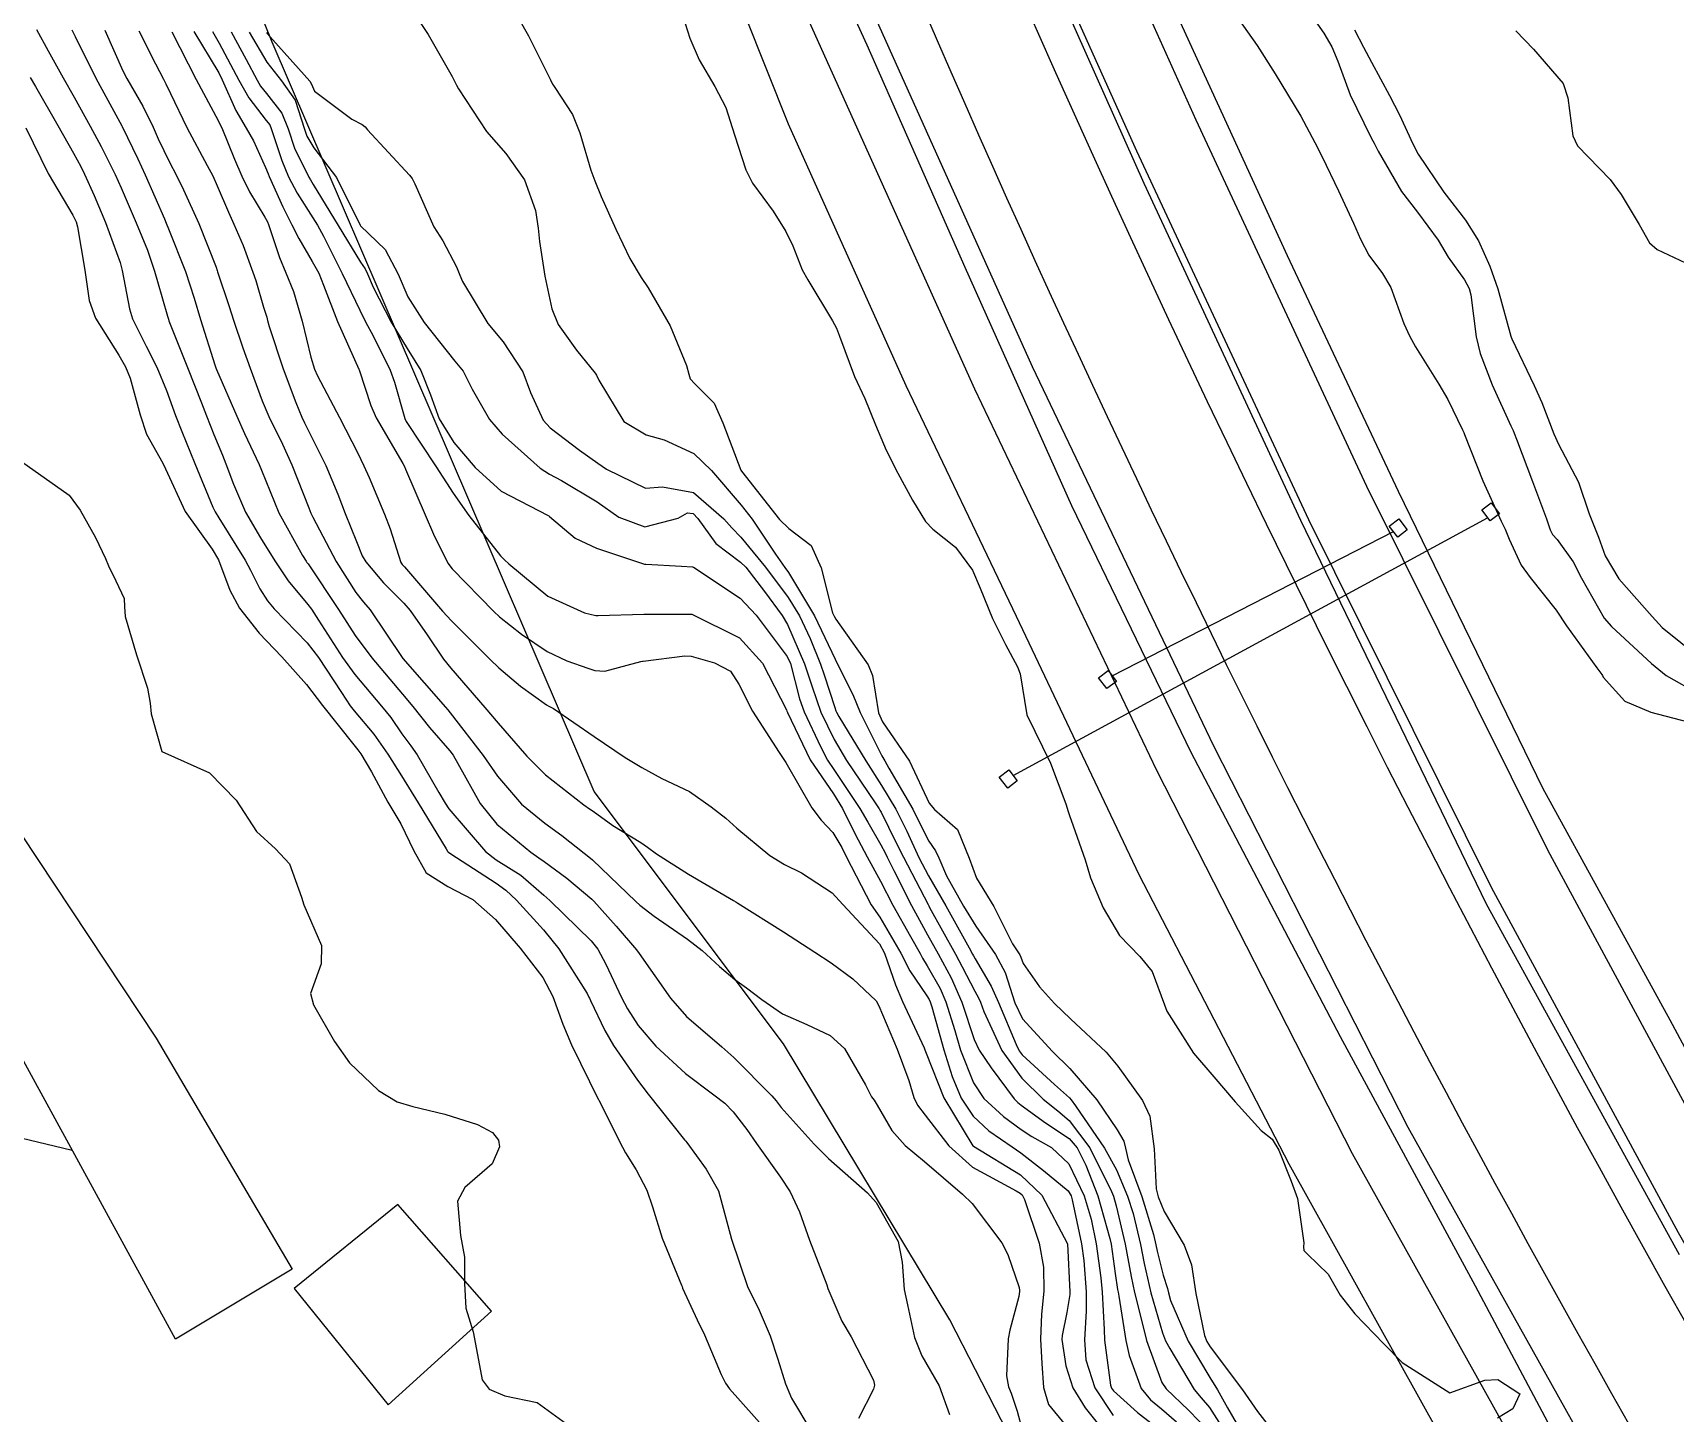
# Model space of a CAD drawing. Header units: metres. Extents: x 318500 to 325275, y 7408834 to 7428799.
# Drawn here: x 320312.7 to 320381.1, y 7410346.9 to 7410404.4 of the extents above; entities that cross this region are included whole.
import ezdxf

# ---------------------------------------------------------------- set-up
doc = ezdxf.new("R2010")
doc.units = ezdxf.units.M
doc.header["$MEASUREMENT"] = 0
doc.linetypes.add('CONTINUO', pattern=[0])
for name, color, linetype in [('Curvas de Nivel 1m', 11, 'Continuous'), ('Curvas de Nivel 5m', 15, 'Continuous'), ('Divisas', 45, 'Continuous'), ('Edificações', 30, 'Continuous'), ('Estação', 45, 'Continuous'), ('Linha Férrea', 20, 'Continuous'), ('PLATAFORMA', 45, 'Continuous'), ('Pórticos', 45, 'Continuous'), ('Vias Primárias', 230, 'Continuous'), ('Vias Secundárias', 230, 'Continuous')]:
    doc.layers.add(name, color=color, linetype=linetype)

msp = doc.modelspace()

# ---------------------------------------------------------------- linework, layer by layer
at = {"layer": 'Curvas de Nivel 1m', "flags": 128}
for points, elevation in [([(320332.503, 7410405.815), (320333.358, 7410404.287), (320334.271, 7410402.454), (320334.365, 7410402.271), (320334.395, 7410402.216), (320334.449, 7410402.137), (320335.197, 7410401.018), (320335.502, 7410400.254), (320335.96, 7410398.693), (320336.122, 7410398.244), (320336.39, 7410397.595), (320336.991, 7410396.234), (320337.573, 7410395.013), (320338.056, 7410394.223), (320338.344, 7410393.795), (320339.257, 7410392.206), (320339.942, 7410390.549), (320340.031, 7410390.194), (320340.093, 7410389.997), (320340.286, 7410389.794), (320341.093, 7410388.992), (320341.458, 7410388.172), (320342.207, 7410386.194), (320342.229, 7410386.16), (320343.816, 7410384.144), (320344.206, 7410383.765), (320345.127, 7410383.054), (320345.554, 7410382.12), (320346.018, 7410380.256), (320346.085, 7410380.111), (320346.158, 7410379.992), (320347.512, 7410378.089), (320347.686, 7410377.647), (320347.944, 7410376.082), (320348.105, 7410375.716), (320349.235, 7410374.068), (320350.054, 7410372.323), (320350.271, 7410372.057), (320351.222, 7410371.219), (320351.708, 7410370.033), (320352.018, 7410369.202), (320352.74, 7410368.019), (320353.526, 7410366.458), (320353.828, 7410366.002), (320353.873, 7410365.905), (320353.966, 7410365.636), (320354.64, 7410364.673), (320355.265, 7410363.98), (320355.94, 7410363.332), (320357.417, 7410361.955), (320357.911, 7410361.368), (320358.929, 7410359.934), (320359.235, 7410359.281), (320359.42, 7410357.927), (320359.51, 7410356.26), (320359.59, 7410355.924), (320359.831, 7410355.314), (320360.666, 7410353.907), (320360.982, 7410353.082), (320361.15, 7410351.9), (320361.512, 7410350.145), (320361.614, 7410349.892), (320361.757, 7410349.672), (320363.104, 7410347.876), (320363.721, 7410346.974), (320364.205, 7410346.353)], 741), ([(320365.481, 7410405.855), (320366.488, 7410404.398), (320366.82, 7410403.837), (320367.074, 7410403.231), (320367.587, 7410401.829), (320368.433, 7410400.1), (320368.528, 7410399.916), (320368.58, 7410399.818), (320368.755, 7410399.485), (320369.72, 7410397.8), (320370.387, 7410396.945), (320371.248, 7410395.777), (320371.665, 7410395.073), (320372.354, 7410394.118), (320372.542, 7410393.758), (320372.608, 7410393.496), (320372.835, 7410391.755), (320373.005, 7410391.057), (320373.501, 7410389.748), (320374.273, 7410388.048), (320374.375, 7410387.843), (320374.419, 7410387.738), (320374.513, 7410387.49), (320375.182, 7410385.726), (320375.764, 7410384.169), (320375.918, 7410383.714), (320376.016, 7410383.521), (320376.206, 7410383.308), (320376.875, 7410382.378), (320377.22, 7410381.695), (320378.165, 7410380.032), (320378.464, 7410379.675), (320380.137, 7410378.142), (320380.743, 7410377.644), (320382.122, 7410376.857)], 738), ([(320328.495, 7410405.364), (320329.181, 7410404.339), (320330.186, 7410402.592), (320330.321, 7410402.322), (320330.361, 7410402.234), (320330.448, 7410402.075), (320331.616, 7410400.308), (320332.416, 7410399.389), (320333.186, 7410398.288), (320333.653, 7410397.009), (320333.759, 7410396.279), (320333.812, 7410395.726), (320334.039, 7410394.275), (320334.33, 7410392.911), (320334.595, 7410392.266), (320335.365, 7410391.193), (320336.134, 7410390.242), (320336.194, 7410390.147), (320336.287, 7410389.939), (320337.325, 7410388.229), (320338.262, 7410387.664), (320339.009, 7410387.459), (320340.25, 7410386.885), (320340.987, 7410386.179), (320342.219, 7410384.739), (320342.675, 7410384.155), (320343.649, 7410382.692), (320344.041, 7410382.141), (320344.187, 7410381.928), (320345.275, 7410380.123), (320346.133, 7410378.323), (320346.236, 7410378.108), (320346.868, 7410376.849), (320347.169, 7410376.094), (320348.083, 7410374.287), (320348.203, 7410374.079), (320348.371, 7410373.782), (320349.364, 7410372.067), (320349.594, 7410371.613), (320350.037, 7410370.744), (320350.317, 7410370.332), (320350.447, 7410370.046), (320350.768, 7410369.293), (320351.473, 7410368.035), (320351.988, 7410367.202), (320352.812, 7410366.017), (320353.213, 7410365.262), (320353.616, 7410364.005), (320353.94, 7410363.333), (320355.181, 7410361.981), (320355.91, 7410361.274), (320357.031, 7410359.959), (320357.878, 7410358.718), (320358.163, 7410358.235), (320358.228, 7410357.945), (320358.341, 7410357.465), (320358.904, 7410355.934), (320359.391, 7410354.352), (320359.493, 7410353.925), (320359.547, 7410353.664), (320359.797, 7410352.658), (320359.978, 7410352.104), (320360.016, 7410351.917), (320360.101, 7410351.6), (320360.841, 7410349.904), (320361.738, 7410348.397), (320362.059, 7410347.887), (320362.476, 7410347.129), (320363.197, 7410345.875)], 742), ([(320362.506, 7410405.601), (320363.713, 7410403.882), (320364.462, 7410402.7), (320364.969, 7410401.862), (320365.523, 7410400.936), (320366.116, 7410399.845), (320366.421, 7410399.243), (320367.099, 7410397.833), (320367.724, 7410396.482), (320368.013, 7410395.824), (320368.363, 7410395.15), (320368.927, 7410394.383), (320369.284, 7410393.806), (320369.815, 7410392.31), (320370.052, 7410391.794), (320370.313, 7410391.334), (320371.282, 7410389.775), (320371.657, 7410389.143), (320372.271, 7410387.873), (320372.318, 7410387.76), (320372.346, 7410387.682), (320373.11, 7410385.751), (320373.881, 7410384.077), (320374.048, 7410383.742), (320374.206, 7410383.317), (320374.703, 7410382.24), (320375.083, 7410381.727), (320376.17, 7410380.361), (320376.594, 7410379.703), (320377.865, 7410377.953), (320378.067, 7410377.681), (320378.089, 7410377.64), (320378.129, 7410377.573), (320379.025, 7410376.572), (320380.115, 7410376.11), (320381.964, 7410375.631)], 739), ([(320312.862, 7410404.556), (320313.347, 7410403.671), (320313.982, 7410402.545), (320314.438, 7410401.738), (320315.107, 7410400.53), (320315.564, 7410399.675), (320316.136, 7410398.514), (320316.392, 7410397.96), (320317.018, 7410396.5), (320317.484, 7410395.362), (320317.781, 7410394.488), (320317.904, 7410394.055), (320318.321, 7410392.614), (320318.361, 7410392.48), (320318.383, 7410392.416), (320319.149, 7410390.471), (320319.736, 7410388.997), (320319.943, 7410388.463), (320320.252, 7410387.679), (320320.608, 7410386.819), (320320.755, 7410386.452), (320321.065, 7410385.61), (320321.574, 7410384.44), (320322.194, 7410383.37), (320322.792, 7410382.421), (320323.349, 7410381.589), (320324.162, 7410380.605), (320324.313, 7410380.398), (320324.606, 7410379.943), (320325.616, 7410378.385), (320326.12, 7410377.687), (320327.236, 7410376.363), (320327.623, 7410375.885), (320328.089, 7410375.214), (320328.455, 7410374.716), (320328.715, 7410374.34), (320329.618, 7410372.765), (320329.881, 7410372.323), (320330.046, 7410372.08), (320331.565, 7410370.305), (320332.017, 7410369.967), (320333.045, 7410369.319), (320334.002, 7410368.487), (320334.117, 7410368.384), (320334.253, 7410368.266), (320335.975, 7410366.583), (320336.249, 7410366.236), (320336.577, 7410365.614), (320337.237, 7410364.221), (320337.478, 7410363.759), (320337.928, 7410363.059), (320338.663, 7410362.203), (320339.903, 7410361.061), (320341.077, 7410360.172), (320341.537, 7410359.818), (320341.883, 7410359.464), (320342.452, 7410358.728), (320342.855, 7410358.145), (320343.849, 7410356.735), (320344.254, 7410356.126), (320344.653, 7410355.296), (320345.063, 7410354.117), (320345.782, 7410352.259), (320345.831, 7410352.109), (320346.404, 7410350.738), (320346.794, 7410350.094), (320347.733, 7410348.29), (320347.766, 7410348.079), (320347.727, 7410347.907), (320347.105, 7410346.693)], 752), ([(320314.336, 7410404.541), (320314.476, 7410404.258), (320315.342, 7410402.527), (320316.42, 7410400.535), (320316.428, 7410400.518), (320317.081, 7410399.171), (320317.393, 7410398.495), (320318.191, 7410396.665), (320318.269, 7410396.482), (320318.367, 7410396.25), (320319.077, 7410394.473), (320319.438, 7410393.36), (320319.701, 7410392.466), (320320.292, 7410390.578), (320320.334, 7410390.459), (320320.362, 7410390.386), (320321.21, 7410388.446), (320321.534, 7410387.722), (320322.139, 7410386.432), (320322.236, 7410386.19), (320322.956, 7410384.419), (320323.943, 7410382.644), (320324.099, 7410382.401), (320324.132, 7410382.354), (320324.179, 7410382.289), (320325.44, 7410380.387), (320326.144, 7410379.307), (320326.83, 7410378.37), (320328.108, 7410376.864), (320328.545, 7410376.343), (320329.24, 7410375.481), (320330.082, 7410374.504), (320330.219, 7410374.319), (320330.416, 7410373.975), (320331.346, 7410372.307), (320332.037, 7410371.448), (320333.449, 7410370.279), (320333.789, 7410370.045), (320334.016, 7410369.893), (320334.959, 7410369.2), (320336.001, 7410368.322), (320336.081, 7410368.239), (320337.014, 7410367.195), (320337.852, 7410366.212), (320337.968, 7410366.058), (320339.272, 7410364.197), (320339.939, 7410363.44), (320341.409, 7410362.168), (320341.914, 7410361.732), (320343.492, 7410360.136), (320343.671, 7410359.917), (320343.885, 7410359.644), (320345.259, 7410358.116), (320345.861, 7410357.516), (320347.474, 7410356.085), (320347.834, 7410355.686), (320348.755, 7410354.066), (320348.93, 7410353.196), (320349.013, 7410352.062), (320349.144, 7410351.423), (320349.432, 7410350.055), (320349.749, 7410349.304), (320350.47, 7410348.043), (320350.899, 7410346.857)], 751), ([(320317.129, 7410404.5), (320317.82, 7410403.129), (320318.157, 7410402.484), (320318.252, 7410402.288), (320318.444, 7410401.883), (320319.131, 7410400.473), (320319.978, 7410398.893), (320320.208, 7410398.462), (320320.394, 7410398.047), (320320.862, 7410396.937), (320321.089, 7410396.449), (320321.471, 7410395.558), (320321.881, 7410394.437), (320321.994, 7410394.092), (320322.326, 7410392.987), (320322.456, 7410392.562), (320322.492, 7410392.427), (320322.562, 7410392.181), (320323.135, 7410390.417), (320323.665, 7410389.014), (320323.913, 7410388.405), (320324.022, 7410388.168), (320324.253, 7410387.729), (320324.923, 7410386.393), (320325.421, 7410385.189), (320325.725, 7410384.385), (320326.193, 7410383.22), (320326.436, 7410382.628), (320326.581, 7410382.374), (320327.312, 7410381.498), (320328.165, 7410380.655), (320328.433, 7410380.346), (320329.142, 7410379.338), (320329.825, 7410378.325), (320330.124, 7410377.948), (320331.546, 7410376.306), (320332.1, 7410375.657), (320333.296, 7410374.282), (320334.068, 7410373.503), (320335.668, 7410372.246), (320335.895, 7410372.09), (320336.047, 7410371.983), (320336.876, 7410371.398), (320338.035, 7410370.682), (320338.309, 7410370.492), (320338.697, 7410370.21), (320340.018, 7410369.36), (320341.892, 7410368.271), (320342.001, 7410368.208), (320342.083, 7410368.159), (320343.983, 7410366.967), (320345.287, 7410366.117), (320345.966, 7410365.674), (320346.873, 7410365.01), (320347.834, 7410364.082), (320347.947, 7410363.885), (320348.72, 7410362.068), (320349.198, 7410360.763), (320349.405, 7410360.057), (320349.566, 7410359.734), (320349.883, 7410359.322), (320350.868, 7410358.04), (320351.857, 7410357.154), (320353.672, 7410356.173), (320353.841, 7410356.078), (320353.923, 7410355.999), (320354.02, 7410355.814), (320354.627, 7410353.988), (320354.81, 7410352.994), (320354.823, 7410351.985), (320354.726, 7410351.035), (320354.682, 7410349.986), (320354.746, 7410348.984), (320354.812, 7410347.984), (320355.019, 7410347.277), (320355.715, 7410346.429)], 749), ([(320318.503, 7410404.457), (320319.515, 7410402.469), (320320.433, 7410400.76), (320320.532, 7410400.559), (320320.579, 7410400.458), (320321.114, 7410399.153), (320321.415, 7410398.445), (320321.739, 7410397.789), (320322.374, 7410396.729), (320322.482, 7410396.539), (320322.522, 7410396.428), (320322.983, 7410395.054), (320323.254, 7410394.416), (320323.565, 7410393.644), (320323.927, 7410392.406), (320324.297, 7410390.898), (320324.439, 7410390.399), (320324.565, 7410390.12), (320325.483, 7410388.388), (320326.248, 7410386.899), (320326.501, 7410386.376), (320326.715, 7410385.891), (320327.36, 7410384.363), (320327.592, 7410383.75), (320328.036, 7410382.352), (320328.096, 7410382.259), (320328.187, 7410382.161), (320329.78, 7410380.326), (320330.154, 7410379.915), (320331.765, 7410378.304), (320332.127, 7410377.958), (320333.026, 7410377.193), (320334.111, 7410376.417), (320334.206, 7410376.364), (320334.403, 7410376.266), (320336.093, 7410375.097), (320337.381, 7410374.227), (320338.074, 7410373.802), (320338.919, 7410373.356), (320340.059, 7410372.803), (320340.967, 7410372.176), (320341.572, 7410371.694), (320342.041, 7410371.282), (320343.409, 7410370.146), (320344.025, 7410369.773), (320344.732, 7410369.417), (320346.007, 7410368.583), (320346.45, 7410368.103), (320347.976, 7410366.461), (320348.19, 7410366.077), (320348.639, 7410364.752), (320348.943, 7410364.065), (320349.837, 7410362.135), (320349.874, 7410362.051), (320349.918, 7410361.913), (320350.665, 7410360.042), (320351.87, 7410358.053), (320351.9, 7410358.03), (320353.853, 7410356.84), (320354.743, 7410355.986), (320355.81, 7410353.97), (320355.912, 7410351.969), (320355.908, 7410351.849), (320355.777, 7410351.102), (320355.585, 7410350.151), (320355.578, 7410349.973), (320355.744, 7410348.876), (320356.038, 7410347.967), (320356.547, 7410347.137), (320357.487, 7410345.952)], 748), ([(320319.423, 7410404.471), (320320.454, 7410402.746), (320320.593, 7410402.458), (320321.161, 7410401.173), (320321.592, 7410400.443), (320321.897, 7410399.913), (320322.406, 7410398.799), (320322.511, 7410398.537), (320322.55, 7410398.428), (320323.124, 7410397.162), (320323.496, 7410396.413), (320323.793, 7410395.84), (320324.347, 7410394.886), (320324.62, 7410394.397), (320324.826, 7410393.904), (320325.396, 7410392.389), (320326.29, 7410390.403), (320326.302, 7410390.38), (320326.792, 7410388.889), (320327.017, 7410388.369), (320328.119, 7410386.475), (320328.19, 7410386.351), (320328.238, 7410386.239), (320329.06, 7410384.337), (320329.399, 7410383.529), (320330.004, 7410382.323), (320330.186, 7410382.079), (320331.917, 7410380.302), (320332.157, 7410380.081), (320333.074, 7410379.358), (320334.136, 7410378.638), (320334.95, 7410378.258), (320335.831, 7410377.948), (320336.126, 7410377.853), (320336.538, 7410377.824), (320338.038, 7410378.221), (320338.112, 7410378.238), (320338.13, 7410378.241), (320339.873, 7410378.455), (320340.134, 7410378.441), (320341.107, 7410378.175), (320341.777, 7410377.816), (320342.121, 7410377.283), (320342.687, 7410376.154), (320343.795, 7410374.432), (320344.001, 7410374.141), (320344.078, 7410374.02), (320345.159, 7410372.123), (320345.546, 7410371.619), (320346.04, 7410371.106), (320346.405, 7410370.476), (320346.591, 7410370.102), (320347.214, 7410368.89), (320347.638, 7410368.085), (320347.992, 7410367.566), (320348.868, 7410366.067), (320349.24, 7410365.338), (320349.952, 7410364.298), (320350.05, 7410364.148), (320350.093, 7410364.049), (320350.157, 7410363.838), (320350.656, 7410362.043), (320351.01, 7410360.932), (320351.381, 7410360.035), (320351.882, 7410359.278), (320352.528, 7410358.671), (320353.5, 7410358.006), (320353.866, 7410357.753), (320354.816, 7410357.025), (320355.843, 7410356.169), (320355.957, 7410355.969), (320356.011, 7410355.795), (320356.394, 7410353.964), (320356.494, 7410353.272), (320356.586, 7410351.962), (320356.588, 7410351.152), (320356.522, 7410349.962), (320356.573, 7410349.136), (320356.95, 7410347.958), (320357.719, 7410346.816)], 747), ([(320320.202, 7410404.463), (320320.473, 7410403.986), (320321.288, 7410402.447), (320321.703, 7410401.702), (320322.433, 7410400.768), (320322.582, 7410400.578), (320322.643, 7410400.427), (320323.08, 7410399.09), (320323.363, 7410398.416), (320323.717, 7410397.737), (320324.375, 7410396.705), (320324.566, 7410396.398), (320324.818, 7410395.943), (320325.592, 7410394.388), (320326.327, 7410392.856), (320326.573, 7410392.376), (320326.895, 7410391.788), (320327.597, 7410390.36), (320327.783, 7410389.856), (320328.208, 7410388.351), (320328.268, 7410388.217), (320329.506, 7410386.331), (320330.224, 7410385.232), (320330.878, 7410384.313), (320332.193, 7410382.63), (320332.353, 7410382.459), (320332.534, 7410382.295), (320334.17, 7410380.943), (320335.686, 7410380.247), (320336.159, 7410380.141), (320336.258, 7410380.139), (320338.16, 7410380.2), (320338.178, 7410380.201), (320340.16, 7410380.19), (320342.146, 7410379.215), (320343.105, 7410378.15), (320344.111, 7410376.211), (320344.126, 7410376.155), (320344.134, 7410376.14), (320344.148, 7410376.101), (320345.093, 7410374.125), (320346.059, 7410372.705), (320346.438, 7410372.104), (320346.968, 7410371.024), (320347.47, 7410370.088), (320348.015, 7410369.076), (320348.533, 7410368.072), (320349.271, 7410366.77), (320349.674, 7410366.054), (320349.777, 7410365.861), (320349.965, 7410365.542), (320350.506, 7410364.595), (320350.746, 7410364.042), (320351.115, 7410362.855), (320351.359, 7410362.036), (320351.9, 7410360.667), (320352.32, 7410360.024), (320353.146, 7410359.275), (320353.877, 7410358.723), (320354.322, 7410358.44), (320355.142, 7410357.981), (320355.86, 7410357.29), (320356.499, 7410355.963), (320356.792, 7410354.994), (320357.001, 7410353.958), (320357.201, 7410352.551), (320357.254, 7410351.955), (320357.331, 7410350.39), (320357.358, 7410349.954), (320357.608, 7410348.075), (320357.648, 7410347.951), (320357.729, 7410347.839), (320358.726, 7410346.94), (320359.713, 7410346.17)], 746), ([(320321.728, 7410404.441), (320322.461, 7410403.189), (320323.073, 7410402.421), (320323.633, 7410401.603), (320324.023, 7410400.406), (320324.124, 7410400.103), (320324.418, 7410399.623), (320325.356, 7410398.39), (320326.349, 7410396.401), (320326.362, 7410396.38), (320327.387, 7410395.391), (320327.924, 7410394.356), (320328.336, 7410393.41), (320329.011, 7410392.34), (320330.296, 7410390.735), (320330.631, 7410390.317), (320331.019, 7410389.576), (320331.73, 7410388.305), (320332.261, 7410387.692), (320333.841, 7410386.276), (320334.236, 7410386.023), (320334.727, 7410385.768), (320336.22, 7410384.876), (320337.121, 7410384.231), (320338.206, 7410383.828), (320339.589, 7410384.199), (320339.987, 7410384.42), (320340.213, 7410384.393), (320340.407, 7410384.187), (320341.157, 7410383.133), (320342.192, 7410382.361), (320342.409, 7410382.158), (320343.183, 7410381.142), (320343.929, 7410380.142), (320344.154, 7410379.76), (320344.86, 7410378.129), (320345.171, 7410377.175), (320345.538, 7410376.119), (320346.093, 7410374.971), (320346.61, 7410374.102), (320347.797, 7410372.341), (320347.971, 7410372.081), (320348, 7410372.031), (320348.049, 7410371.942), (320348.663, 7410370.701), (320348.974, 7410370.066), (320350.001, 7410368.1), (320350.029, 7410368.05), (320350.067, 7410367.981), (320351.144, 7410366.038), (320351.427, 7410365.498), (320351.955, 7410364.496), (320352.111, 7410364.187), (320352.181, 7410364.027), (320352.328, 7410363.64), (320353.074, 7410362.013), (320353.903, 7410360.864), (320354.79, 7410359.987), (320355.414, 7410359.506), (320355.881, 7410359.106), (320356.737, 7410357.961), (320357.645, 7410356.15), (320357.722, 7410355.951), (320357.834, 7410355.547), (320358.207, 7410353.944), (320358.459, 7410352.602), (320358.601, 7410351.938), (320358.874, 7410350.833), (320359.105, 7410349.93), (320359.734, 7410348.193), (320359.925, 7410347.917), (320360.855, 7410347.036), (320361.713, 7410346.146)], 744), ([(320322.451, 7410404.43), (320322.479, 7410404.387), (320324.247, 7410402.403), (320324.318, 7410402.271), (320324.446, 7410401.99), (320325.996, 7410400.823), (320326.432, 7410400.598), (320326.552, 7410400.499), (320326.654, 7410400.377), (320328.402, 7410398.478), (320328.514, 7410398.348), (320328.618, 7410398.125), (320329.419, 7410396.334), (320329.784, 7410395.749), (320330.353, 7410394.667), (320330.492, 7410394.319), (320330.606, 7410394.057), (320331.661, 7410392.307), (320332.309, 7410391.536), (320333.117, 7410390.288), (320333.436, 7410389.437), (320333.965, 7410388.275), (320334.265, 7410387.954), (320335.481, 7410387.022), (320336.244, 7410386.484), (320336.603, 7410386.236), (320338.228, 7410385.451), (320338.937, 7410385.502), (320340.226, 7410385.269), (320341.499, 7410384.171), (320341.83, 7410383.789), (320342.202, 7410383.402), (320343.234, 7410382.15), (320344.171, 7410380.892), (320344.644, 7410380.133), (320345.094, 7410379.178), (320345.521, 7410378.119), (320345.677, 7410377.668), (320346.112, 7410376.305), (320346.166, 7410376.165), (320346.187, 7410376.109), (320346.282, 7410375.932), (320347.41, 7410374.09), (320348.065, 7410373.059), (320348.658, 7410372.074), (320349.123, 7410371.151), (320349.621, 7410370.056), (320350.019, 7410369.289), (320350.737, 7410368.043), (320351.713, 7410366.293), (320351.858, 7410366.031), (320351.896, 7410365.958), (320351.968, 7410365.837), (320352.636, 7410364.699), (320352.931, 7410364.015), (320353.666, 7410362.262), (320353.796, 7410362.002), (320353.918, 7410361.843), (320355.274, 7410360.604), (320355.891, 7410360.05), (320355.962, 7410359.969), (320356.138, 7410359.717), (320357.356, 7410357.955), (320357.856, 7410357.041), (320358.314, 7410355.943), (320358.542, 7410355.226), (320358.847, 7410353.934), (320359.008, 7410353.138), (320359.281, 7410351.928), (320359.765, 7410350.252), (320359.898, 7410349.918), (320360.071, 7410349.6), (320361.08, 7410347.9), (320361.381, 7410347.55), (320361.723, 7410347.146), (320362.535, 7410345.882)], 743), ([(320367.772, 7410404.546), (320368.139, 7410403.823), (320368.471, 7410403.187), (320369.229, 7410401.808), (320369.639, 7410400.999), (320370.189, 7410399.794), (320370.424, 7410399.359), (320371.491, 7410397.774), (320372.383, 7410396.603), (320372.936, 7410395.754), (320373.409, 7410394.7), (320373.738, 7410393.746), (320374.283, 7410391.777), (320374.294, 7410391.74), (320374.319, 7410391.667), (320375.244, 7410389.726), (320375.571, 7410389.009), (320376.065, 7410387.713), (320376.263, 7410387.272), (320377.101, 7410385.697), (320377.535, 7410384.375), (320377.818, 7410383.686), (320377.929, 7410383.406), (320378.2, 7410382.631), (320378.772, 7410381.674), (320380.167, 7410380.105), (320380.585, 7410379.646), (320382.141, 7410378.392)], 737), ([(320374.491, 7410404.503), (320375.219, 7410403.729), (320376.459, 7410402.297), (320376.657, 7410401.707), (320376.855, 7410400.124), (320377.053, 7410399.701), (320378.409, 7410398.306), (320378.88, 7410397.675), (320379.622, 7410396.427), (320380.051, 7410395.663), (320380.367, 7410395.382), (320381.552, 7410394.832)], 736), ([(320312.601, 7410402.558), (320312.817, 7410402.183), (320313.76, 7410400.547), (320314.409, 7410399.406), (320314.712, 7410398.845), (320314.868, 7410398.533), (320315.27, 7410397.643), (320315.739, 7410396.519), (320316.345, 7410394.841), (320316.432, 7410394.509), (320316.737, 7410392.917), (320316.87, 7410392.502), (320317.437, 7410391.359), (320317.872, 7410390.486), (320318.275, 7410389.513), (320318.655, 7410388.476), (320318.918, 7410387.809), (320319.464, 7410386.468), (320320.213, 7410384.656), (320320.308, 7410384.459), (320320.457, 7410384.205), (320321.555, 7410382.439), (320321.773, 7410382.033), (320322.168, 7410381.253), (320322.485, 7410380.747), (320322.761, 7410380.421), (320324.139, 7410379.006), (320324.607, 7410378.395), (320325.566, 7410376.927), (320325.925, 7410376.382), (320326.098, 7410376.163), (320326.914, 7410375.193), (320327.495, 7410374.359), (320328.067, 7410373.458), (320328.766, 7410372.339), (320329.926, 7410370.417), (320329.978, 7410370.321), (320329.993, 7410370.294), (320330.02, 7410370.278), (320330.12, 7410370.218), (320332.007, 7410368.985), (320332.414, 7410368.704), (320332.859, 7410368.287), (320333.982, 7410367.047), (320334.621, 7410366.26), (320335.796, 7410364.388), (320335.874, 7410364.241), (320335.896, 7410364.197), (320335.939, 7410364.102), (320336.541, 7410362.846), (320336.894, 7410362.225), (320337.899, 7410360.779), (320338.342, 7410360.205), (320339.862, 7410358.292), (320339.91, 7410358.238), (320339.957, 7410358.189), (320340.757, 7410357.08), (320341.279, 7410356.168), (320341.81, 7410354.16), (320342.496, 7410352.149), (320342.92, 7410351.291), (320343.432, 7410350.135), (320343.745, 7410349.156), (320344.07, 7410348.127), (320344.316, 7410347.529), (320345.154, 7410346.115)], 753), ([(320312.419, 7410400.454), (320313.352, 7410398.55), (320314.374, 7410396.815), (320314.512, 7410396.538), (320314.578, 7410396.326), (320314.878, 7410394.532), (320315.063, 7410393.265), (320315.326, 7410392.525), (320316.297, 7410390.98), (320316.571, 7410390.506), (320316.76, 7410390.025), (320317.187, 7410388.496), (320317.449, 7410387.689), (320318.127, 7410386.482), (320318.237, 7410386.254), (320319.054, 7410384.472), (320320.187, 7410382.901), (320320.451, 7410382.456), (320320.921, 7410381.202), (320321.321, 7410380.443), (320322.145, 7410379.408), (320323.09, 7410378.416), (320324.113, 7410377.259), (320324.774, 7410376.393), (320326.084, 7410374.756), (320326.252, 7410374.548), (320326.374, 7410374.376), (320326.812, 7410373.625), (320327.493, 7410372.358), (320328.037, 7410371.462), (320328.576, 7410370.342), (320329.099, 7410369.421), (320330.005, 7410368.849), (320331.034, 7410368.31), (320331.988, 7410367.472), (320333.014, 7410366.284), (320333.952, 7410365.063), (320334.367, 7410364.264), (320334.784, 7410363.112), (320335.151, 7410362.252), (320335.897, 7410360.72), (320336.141, 7410360.236), (320336.428, 7410359.686), (320337.15, 7410358.221), (320337.399, 7410357.76), (320337.848, 7410357.041), (320338.292, 7410356.205), (320338.525, 7410355.508), (320338.928, 7410354.199), (320339.73, 7410352.241), (320339.753, 7410352.19), (320339.779, 7410352.122), (320340.382, 7410350.797), (320340.695, 7410350.176), (320341.381, 7410348.519), (320341.561, 7410348.163), (320341.726, 7410347.925), (320343.331, 7410346.136)], 754)]:
    msp.add_lwpolyline(points, dxfattribs=dict(at, elevation=elevation))
at = {"layer": 'Curvas de Nivel 5m', "flags": 128}
for points, elevation in [([(320315.715, 7410404.521), (320316.455, 7410402.829), (320316.627, 7410402.507), (320317.299, 7410401.363), (320317.721, 7410400.491), (320317.938, 7410400.002), (320318.408, 7410399.033), (320318.691, 7410398.477), (320318.99, 7410397.875), (320319.631, 7410396.467), (320320.343, 7410394.645), (320320.393, 7410394.511), (320320.41, 7410394.459), (320320.887, 7410393.013), (320321.071, 7410392.449), (320321.459, 7410391.286), (320321.763, 7410390.438), (320322.27, 7410389.09), (320322.549, 7410388.426), (320323.106, 7410387.274), (320323.502, 7410386.411), (320324.213, 7410384.623), (320324.294, 7410384.399), (320324.371, 7410384.235), (320325.344, 7410382.388), (320326.167, 7410381.093), (320326.488, 7410380.698), (320326.764, 7410380.371), (320328.091, 7410378.39), (320328.119, 7410378.35), (320329.902, 7410376.323), (320329.994, 7410376.217), (320330.098, 7410376.088), (320331.467, 7410374.306), (320332.067, 7410373.451), (320333.062, 7410372.285), (320334.038, 7410371.486), (320334.752, 7410370.981), (320335.674, 7410370.245), (320335.874, 7410370.088), (320336.026, 7410369.961), (320337.832, 7410368.222), (320337.998, 7410368.067), (320338.592, 7410367.61), (320339.977, 7410366.65), (320340.588, 7410366.181), (320341.315, 7410365.521), (320341.958, 7410364.981), (320342.434, 7410364.632), (320343.072, 7410364.143), (320343.941, 7410363.543), (320344.948, 7410363.107), (320345.928, 7410362.641), (320346.526, 7410362.101), (320347.392, 7410360.593), (320347.643, 7410360.084), (320347.753, 7410359.947), (320347.887, 7410359.737), (320348.487, 7410358.682), (320349.054, 7410358.062), (320349.86, 7410357.4), (320351.433, 7410356.034), (320351.834, 7410355.64), (320353.081, 7410354.011), (320353.323, 7410353.525), (320353.791, 7410352.145), (320353.809, 7410352.019), (320353.811, 7410352), (320353.808, 7410351.981), (320353.786, 7410351.765), (320353.408, 7410350.363), (320353.344, 7410350.006), (320353.276, 7410348.468), (320353.359, 7410348.006), (320353.469, 7410347.745), (320353.72, 7410346.986), (320353.923, 7410346.208)], 750), ([(320320.973, 7410404.453), (320321.597, 7410403.309), (320322.058, 7410402.436), (320322.201, 7410402.188), (320322.445, 7410401.883), (320323.085, 7410401.069), (320323.344, 7410400.416), (320323.617, 7410399.611), (320324.214, 7410398.403), (320324.283, 7410398.286), (320324.395, 7410398.096), (320325.435, 7410396.389), (320326.355, 7410394.867), (320326.551, 7410394.576), (320326.658, 7410394.375), (320326.895, 7410393.818), (320327.635, 7410392.36), (320328.304, 7410391.267), (320328.877, 7410390.341), (320329.278, 7410389.333), (320329.637, 7410388.329), (320330.255, 7410387.341), (320331.132, 7410386.311), (320332.225, 7410385.318), (320334.177, 7410384.304), (320334.21, 7410384.289), (320334.239, 7410384.27), (320335.303, 7410383.355), (320336.197, 7410382.952), (320338.103, 7410382.309), (320338.191, 7410382.281), (320338.248, 7410382.276), (320339.729, 7410382.197), (320340.19, 7410382.166), (320340.227, 7410382.152), (320342.171, 7410380.862), (320342.847, 7410380.153), (320344.134, 7410378.435), (320344.269, 7410378.138), (320344.654, 7410376.67), (320344.847, 7410376.129), (320345.521, 7410374.686), (320345.818, 7410374.114), (320346.074, 7410373.719), (320347.167, 7410372.093), (320347.49, 7410371.534), (320348.035, 7410370.588), (320348.212, 7410370.258), (320348.301, 7410370.076), (320348.577, 7410369.516), (320349.306, 7410368.06), (320349.982, 7410366.835), (320350.425, 7410366.045), (320350.965, 7410365.045), (320351.409, 7410364.035), (320351.927, 7410362.47), (320352.128, 7410362.027), (320352.627, 7410361.302), (320353.594, 7410360.004), (320353.741, 7410359.854), (320353.887, 7410359.739), (320354.897, 7410359.001), (320355.874, 7410358.356), (320356.217, 7410357.967), (320356.58, 7410357.241), (320357.073, 7410355.958), (320357.577, 7410354.189), (320357.624, 7410353.952), (320357.798, 7410352.733), (320357.899, 7410352.056), (320357.918, 7410351.948), (320357.955, 7410351.78), (320358.24, 7410349.943), (320358.384, 7410349.307), (320358.883, 7410347.933), (320359.262, 7410347.464), (320359.722, 7410347.09), (320360.35, 7410346.545)], 745), ([(320339.891, 7410404.797), (320340.079, 7410404.196), (320340.466, 7410403.286), (320341.115, 7410402.18), (320341.576, 7410401.307), (320341.935, 7410400.167), (320342.408, 7410398.711), (320342.695, 7410398.157), (320343.549, 7410396.982), (320344.08, 7410396.143), (320344.364, 7410395.538), (320344.764, 7410394.544), (320344.996, 7410394.13), (320346.027, 7410392.412), (320346.188, 7410392.112), (320346.315, 7410391.776), (320346.932, 7410390.1), (320347.364, 7410389.177), (320347.81, 7410388.087), (320348.254, 7410387.025), (320348.745, 7410386.075), (320349.35, 7410384.942), (320349.898, 7410384.063), (320350.207, 7410383.738), (320351.14, 7410382.987), (320351.858, 7410382.035), (320352.179, 7410381.278), (320352.68, 7410380.022), (320353.229, 7410378.928), (320353.731, 7410378.006), (320353.832, 7410377.709), (320354.11, 7410376), (320355.108, 7410373.99), (320355.741, 7410372.289), (320355.838, 7410371.973), (320355.891, 7410371.815), (320356.044, 7410371.375), (320356.543, 7410369.965), (320356.768, 7410369.214), (320357.293, 7410367.957), (320357.983, 7410366.808), (320358.826, 7410365.937), (320359.342, 7410365.308), (320359.853, 7410363.921), (320359.946, 7410363.659), (320361.057, 7410361.903), (320361.906, 7410360.923), (320362.801, 7410359.881), (320363.878, 7410358.691), (320364.337, 7410358.325), (320364.612, 7410357.859), (320365.126, 7410356.575), (320365.388, 7410355.847), (320365.651, 7410354.004), (320365.641, 7410353.843), (320365.649, 7410353.683), (320365.807, 7410353.531), (320366.67, 7410352.698), (320367.174, 7410351.819), (320367.779, 7410351.051), (320368.988, 7410349.798), (320369.748, 7410349.014), (320371.73, 7410347.76), (320373.193, 7410348.284), (320373.739, 7410348.305), (320374.646, 7410347.721), (320374.357, 7410347.091), (320373.72, 7410346.701)], 740), ([(320312.24, 7410386.56), (320314.219, 7410385.153), (320314.69, 7410384.533), (320315.328, 7410383.388), (320315.743, 7410382.517), (320315.868, 7410382.206), (320316.171, 7410381.58), (320316.51, 7410380.852), (320316.527, 7410380.504), (320316.564, 7410380.094), (320317.029, 7410378.497), (320317.482, 7410377.117), (320317.601, 7410376.487), (320317.646, 7410376.037), (320318.08, 7410374.48), (320320.067, 7410373.583), (320321.179, 7410372.443), (320322.031, 7410371.147), (320322.825, 7410370.418), (320323.403, 7410369.798), (320323.902, 7410368.401), (320323.995, 7410368.092), (320324.736, 7410366.392), (320324.727, 7410365.623), (320324.275, 7410364.397), (320324.406, 7410363.925), (320325.281, 7410362.386), (320325.907, 7410361.508), (320327.117, 7410360.358), (320327.883, 7410359.883), (320328.537, 7410359.683), (320329.876, 7410359.371), (320331.232, 7410358.937), (320331.865, 7410358.602), (320332.115, 7410358.287), (320332.144, 7410358), (320331.85, 7410357.295), (320330.704, 7410356.307), (320330.407, 7410355.736), (320330.522, 7410354.309), (320330.695, 7410353.408), (320330.698, 7410352.306), (320330.745, 7410351.28), (320331.055, 7410350.301), (320331.363, 7410348.668), (320331.429, 7410348.295), (320331.724, 7410347.909), (320332.37, 7410347.633), (320333.716, 7410347.352), (320335.244, 7410346.247)], 755)]:
    msp.add_lwpolyline(points, dxfattribs=dict(at, elevation=elevation))
at = {"layer": 'Divisas'}
msp.add_lwpolyline([(320364.809, 7410323.722), (320350.912, 7410350.794), (320343.975, 7410362.296), (320336.1, 7410372.806), (320322.679, 7410404.025), (320312.507, 7410429.278), (320306.637, 7410448.151), (320301.665, 7410466.49), (320301.146, 7410469.444), (320300.594, 7410472.586), (320311.129, 7410473.402), (320302.673, 7410508.511), (320290.589, 7410556.677), (320284.589, 7410572.24), (320271.44, 7410588.358), (320264.226, 7410598.805), (320259.225, 7410602.757), (320269.004, 7410623.011), (320268.801, 7410631.372), (320265.638, 7410646.971), (320248.91, 7410679.412), (320241.778, 7410692.065), (320237.528, 7410707.724), (320233.928, 7410714.375)], dxfattribs=at)
at = {"layer": 'Edificações'}
msp.add_lwpolyline([(320327.911, 7410355.606), (320323.601, 7410352.106), (320327.507, 7410347.26), (320331.817, 7410351.163)], close=True, dxfattribs=at)
at = {"layer": 'Estação'}
for points in [[(320381.298, 7410353.504), (320373.262, 7410368.109), (320365.524, 7410384.095), (320359.001, 7410398.133), (320353.429, 7410410.663), (320347.554, 7410424.573), (320345.002, 7410431.285), (320348.671, 7410432.622), (320354.851, 7410417.763), (320359.13, 7410407.871), (320364.963, 7410395.134), (320369.585, 7410385.324), (320375.591, 7410372.966), (320380.903, 7410363.291), (320386.65, 7410352.577)], [(320384.574, 7410331.054), (320378.491, 7410341.527), (320372.81, 7410352.198), (320367.186, 7410362.584), (320360.96, 7410374.434), (320355.995, 7410384.709), (320351.546, 7410394.636), (320347.472, 7410403.902), (320343.514, 7410412.538), (320340.559, 7410420.547), (320337.202, 7410428.326), (320333.732, 7410427.028), (320339.668, 7410411.953), (320344.172, 7410400.623), (320349.081, 7410389.717), (320353.671, 7410380.106), (320358.777, 7410369.344), (320365.031, 7410357.296), (320371.313, 7410345.99), (320376.278, 7410336.891), (320381.014, 7410329.597), (320379.867, 7410328.795), (320387.84, 7410315.052)]]:
    msp.add_lwpolyline(points, dxfattribs=at)
at = {"layer": 'Linha Férrea'}
for points in [[(321000, 7409665.789, 0.078197), (320889.691, 7409761.645, 0.016428), (320831.735, 7409795.8, -0.029281), (320758.162, 7409840.189, -0.075107), (320633.213, 7409959.145, -0.038123), (320591.245, 7410019.369), (320569.878, 7410055.984), (320528.944, 7410130.121, 0.044252), (320455.674, 7410238.482), (320423.409, 7410279.545, -0.076357), (320336.109, 7410440.077, -0.029288), (320307.678, 7410537.206, 0.027041), (320278.586, 7410637.586, 0.100983), (320172.348, 7410808.477, 0.013159)], [(321000, 7409672.461, 0.064653), (320912.297, 7409751.466, 0.030753), (320836.249, 7409797.862, -0.016147), (320768.63, 7409837.796, -0.116635), (320583.997, 7410039.771), (320542.786, 7410113.919, 0.026405), (320494.03, 7410193.917, 0.017029), (320443.189, 7410260.7), (320429.493, 7410278.025, -0.097268), (320322.982, 7410493.451), (320310.757, 7410540.446), (320304.231, 7410567.008, 0.019913), (320282.851, 7410638.027, 0.100687), (320180.06, 7410806.177, 0.011092)]]:
    msp.add_lwpolyline(points, format="xyb", dxfattribs=at)
at = {"layer": 'PLATAFORMA', "linetype": 'CONTINUO'}
for points in [[(320418.553, 7410300.805, 740.761), (320409.32, 7410314.144, 740.795), (320400.381, 7410327.668, 740.797), (320391.918, 7410341.45, 740.845), (320383.508, 7410356.116, 740.892), (320375.812, 7410370.357, 740.894), (320368.278, 7410385.511, 740.846), (320361.168, 7410400.772, 740.797), (320354.918, 7410414.673, 740.756), (320349.248, 7410428.911, 740.787), (320343.313, 7410444.831, 740.798), (320337.656, 7410460.929, 740.824), (320332.201, 7410478.745, 740.871)], [(320416.605, 7410298.615, 740.761), (320407.336, 7410312.006, 740.795), (320398.307, 7410325.665, 740.797), (320389.747, 7410339.607, 740.845), (320381.255, 7410354.415, 740.892), (320373.475, 7410368.812, 740.894), (320365.863, 7410384.123, 740.846), (320358.704, 7410399.489, 740.797), (320352.385, 7410413.544, 740.756), (320346.642, 7410427.962, 740.787), (320340.665, 7410443.997, 740.798), (320334.949, 7410460.262, 740.824), (320329.459, 7410478.193, 740.861)], [(320322.711, 7410473.72, 741.083), (320328.235, 7410456.266, 741.101), (320334.112, 7410439.718, 741.145), (320340.048, 7410423.755, 741.105), (320346.938, 7410406.982, 741.079), (320354.342, 7410390.52, 741.069), (320361.891, 7410374.709, 741.145), (320369.992, 7410358.827, 741.137), (320378.442, 7410343.681, 741.134), (320386.915, 7410329.402, 741.105), (320396.178, 7410314.848, 741.041), (320405.547, 7410300.923, 741.011), (320414.966, 7410287.658, 740.981), (320425.478, 7410273.67, 740.894), (320433.828, 7410262.744, 740.805)], [(320431.788, 7410261.209, 741.069), (320423.431, 7410272.145, 740.894), (320412.886, 7410286.176, 740.981), (320403.42, 7410299.507, 741.011), (320394.008, 7410313.498, 741.041), (320384.697, 7410328.126, 741.105), (320376.178, 7410342.483, 741.134), (320367.68, 7410357.715, 741.137), (320359.535, 7410373.685, 741.145), (320351.952, 7410389.565, 741.069), (320344.513, 7410406.106, 741.079), (320337.584, 7410422.975, 741.105), (320331.621, 7410439.008, 741.145), (320326.103, 7410455.907, 741.111), (320321.385, 7410473.358, 741.081)]]:
    msp.add_polyline3d(points, dxfattribs=at)
at = {"layer": 'Pórticos'}
for points in [[(320373.459, 7410384.84), (320373.81, 7410384.382), (320373.414, 7410384.079), (320373.063, 7410384.537)], [(320369.612, 7410384.168), (320369.963, 7410383.709), (320369.567, 7410383.406), (320369.216, 7410383.865)], [(320357.498, 7410377.854), (320357.849, 7410377.395), (320357.452, 7410377.092), (320357.101, 7410377.55)], [(320353.366, 7410373.707), (320353.717, 7410373.249), (320353.321, 7410372.945), (320352.97, 7410373.404)]]:
    msp.add_lwpolyline(points, close=True, dxfattribs=at)
for points in [[(320353.542, 7410373.478), (320373.311, 7410384.213)], [(320357.673, 7410377.625), (320369.391, 7410383.635)]]:
    msp.add_lwpolyline(points, dxfattribs=at)
at = {"layer": 'Vias Primárias'}
msp.add_lwpolyline([(320298.49, 7410408.484), (320301.412, 7410395.307), (320302.387, 7410392.207), (320305.134, 7410387.463), (320305.48, 7410384.296), (320309.371, 7410375.322), (320317.849, 7410362.535), (320323.519, 7410352.909), (320318.654, 7410349.994), (320311.325, 7410363.389), (320301.586, 7410380.338), (320297.342, 7410389.458), (320294.939, 7410400.947), (320292.359, 7410414.816)], dxfattribs=at)
at = {"layer": 'Vias Secundárias'}
msp.add_lwpolyline([(320314.352, 7410357.857), (320305.196, 7410360.047), (320296.908, 7410369.896), (320284.734, 7410389.636), (320274.979, 7410410.165), (320264.929, 7410431.289), (320256.878, 7410452.718), (320248.706, 7410466.645), (320243.867, 7410468.518), (320241.991, 7410466.464), (320240.418, 7410454.199), (320231.642, 7410430.953), (320227.582, 7410418.822), (320215.96, 7410385.25), (320210.631, 7410372.593), (320180.12, 7410365.448), (320149.128, 7410362.602), (320108.505, 7410356.18), (320075.813, 7410352.484), (320049.412, 7410347.88), (320041.291, 7410347.391)], dxfattribs=at)

doc.saveas('drawing.dxf')
